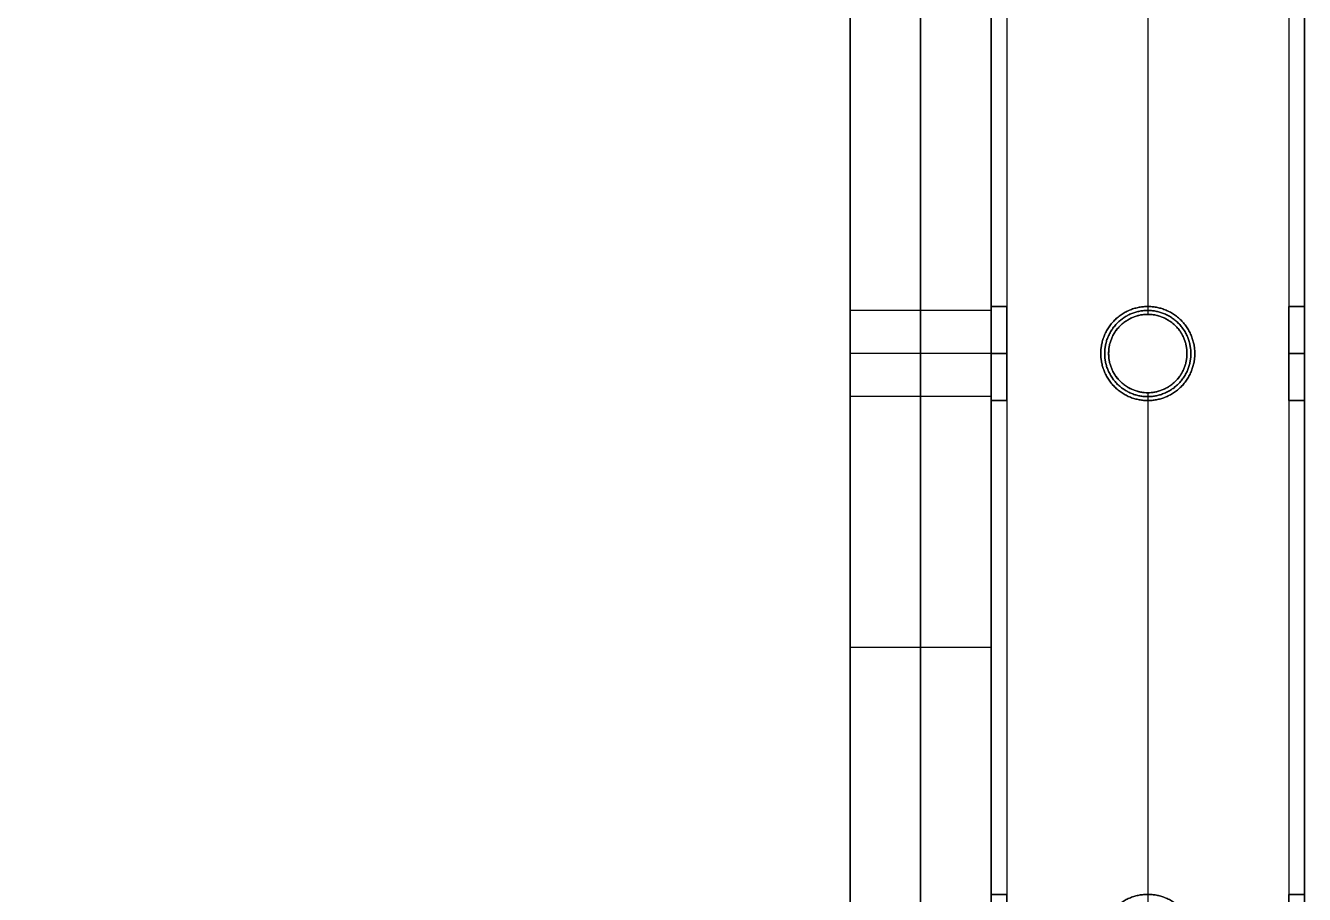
# Model space of a CAD drawing. Header units: millimetres. Extents: x -6529 to 809, y -8611 to 207.
# Drawn here: x 645.8 to 809, y -8134.5 to -8023.7 of the extents above; entities that cross this region are included whole.
import ezdxf

# ---------------------------------------------------------------- set-up
doc = ezdxf.new("R2010")
doc.units = ezdxf.units.MM
doc.header["$MEASUREMENT"] = 0
doc.layers.add('platen', color=7, linetype='Continuous', true_color=0x007f00)
doc.layers.add('staal', color=5, linetype='Continuous', true_color=0x0000ff)

# ---------------------------------------------------------------- blocks, each defined once
blk = doc.blocks.new('plaat base')
at = {"layer": 'platen'}
for p, q in [((58, -600), (1258, -600)), ((58, -600, 18), (1258, -600, 18)), ((770.5, -1232.5), (770.5, -1232.5, 18)), ((765, -1238), (765, -1238, 18)), ((776, -1238), (776, -1238, 18)), ((770.5, -1243.5), (770.5, -1243.5, 18))]:
    blk.add_line(p, q, dxfattribs=at)
for points in [[(958, 0), (808, 0), (658, 0)], [(958, 0, 18), (808, 0, 18), (658, 0, 18)], [(958, 0, 9), (808, 0, 9), (658, 0, 9)], [(808, 0), (808, 0, 9), (808, 0, 18)], [(1258, -900), (1258, -750), (1258, -600)], [(1258, -900, 18), (1258, -750, 18), (1258, -600, 18)], [(1258, -900, 9), (1258, -750, 9), (1258, -600, 9)], [(1258, -750), (1258, -750, 9), (1258, -750, 18)], [(658, -1258), (808, -1258), (958, -1258)], [(658, -1258, 18), (808, -1258, 18), (958, -1258, 18)], [(658, -1258, 9), (808, -1258, 9), (958, -1258, 9)], [(808, -1258), (808, -1258, 9), (808, -1258, 18)]]:
    blk.add_open_spline(points, degree=2, dxfattribs=at)
for points in [[(770.5, -1243.5), (765, -1243.5), (765, -1238), (765, -1232.5), (770.5, -1232.5), (776, -1232.5), (776, -1238), (776, -1243.5), (770.5, -1243.5)], [(770.5, -1243.5, 18), (765, -1243.5, 18), (765, -1238, 18), (765, -1232.5, 18), (770.5, -1232.5, 18), (776, -1232.5, 18), (776, -1238, 18), (776, -1243.5, 18), (770.5, -1243.5, 18)]]:
    blk.add_rational_spline(points, [1, 0.707106781187, 1, 0.707106781187, 1, 0.707106781187, 1, 0.707106781187, 1], degree=2, knots=[-31.415927, -31.415927, -31.415927, -23.561945, -23.561945, -15.707963, -15.707963, -7.853982, -7.853982, 0, 0, 0], dxfattribs=at)
blk = doc.blocks.new('plaat laag')
at = {"layer": 'platen'}
for p, q in [((-1.79, -540, -38), (16.21, -540.06, -38)), ((-1.8, -545.5, -43.5), (16.2, -545.56, -43.5)), ((-1.8, -545.5, -32.5), (16.2, -545.56, -32.5)), ((-1.82, -551, -38), (16.18, -551.06, -38))]:
    blk.add_line(p, q, dxfattribs=at)
for points in [[(-0.19, -58, 300), (-2.18, -658, 300), (-4.16, -1257.99, 300)], [(17.81, -58.06, 300), (15.82, -658.06, 300), (13.84, -1258.05, 300)], [(-1.18, -358, 600), (-1.68, -508, 600), (-2.18, -658, 600)], [(-2.18, -658, -58), (-1.68, -508, -58), (-1.18, -358, -58)], [(7.82, -358.03, 600), (7.32, -508.03, 600), (6.82, -658.03, 600)], [(6.82, -658.03, -58), (7.32, -508.03, -58), (7.82, -358.03, -58)], [(16.82, -358.06, 600), (16.32, -508.06, 600), (15.82, -658.06, 600)], [(15.82, -658.06, -58), (16.32, -508.06, -58), (16.82, -358.06, -58)], [(-1.68, -508, 600), (7.32, -508.03, 600), (16.32, -508.06, 600)], [(-1.68, -508, -58), (7.32, -508.03, -58), (16.32, -508.06, -58)]]:
    blk.add_open_spline(points, degree=2, dxfattribs=at)
for points in [[(-1.8, -545.5, -43.5), (-1.82, -551, -43.5), (-1.82, -551, -38), (-1.82, -551, -32.5), (-1.8, -545.5, -32.5), (-1.79, -540, -32.5), (-1.79, -540, -38), (-1.79, -540, -43.5), (-1.8, -545.5, -43.5)], [(16.2, -545.56, -43.5), (16.18, -551.06, -43.5), (16.18, -551.06, -38), (16.18, -551.06, -32.5), (16.2, -545.56, -32.5), (16.21, -540.06, -32.5), (16.21, -540.06, -38), (16.21, -540.06, -43.5), (16.2, -545.56, -43.5)]]:
    blk.add_rational_spline(points, [1, 0.707106781187, 1, 0.707106781187, 1, 0.707106781187, 1, 0.707106781187, 1], degree=2, knots=[-31.415927, -31.415927, -31.415927, -23.561945, -23.561945, -15.707963, -15.707963, -7.853982, -7.853982, 0, 0, 0], dxfattribs=at)
blk = doc.blocks.new('top plaat')
at = {"layer": 'platen'}
for p, q in [((1296, -725), (1296, -725, 18)), ((1290.5, -730.5), (1290.5, -730.5, 18)), ((1301.5, -730.5), (1301.5, -730.5, 18)), ((1296, -736), (1296, -736, 18))]:
    blk.add_line(p, q, dxfattribs=at)
for points in [[(1316, -1236), (1316, -927), (1316, -618), (1316, -309), (1316, 0)], [(1316, -1236, 18), (1316, -927, 18), (1316, -618, 18), (1316, -309, 18), (1316, 0, 18)], [(1316, -1236, 9), (1316, -927, 9), (1316, -618, 9), (1316, -309, 9), (1316, 0, 9)]]:
    blk.add_open_spline(points, degree=2, knots=[7292.2246, 7292.2246, 7292.2246, 7911.517745, 7911.517745, 8530.810891, 8530.810891, 8530.810891], dxfattribs=at)
for points, knots in [([(1290.5, -730.5), (1290.5, -725), (1296, -725), (1301.5, -725), (1301.5, -730.5), (1301.5, -736), (1296, -736), (1290.5, -736), (1290.5, -730.5)], [-31.415927, -31.415927, -31.415927, -23.561945, -23.561945, -15.707963, -15.707963, -7.853982, -7.853982, 0, 0, 0]), ([(1290.5, -730.5, 18), (1290.5, -725, 18), (1296, -725, 18), (1301.5, -725, 18), (1301.5, -730.5, 18), (1301.5, -736, 18), (1296, -736, 18), (1290.5, -736, 18), (1290.5, -730.5, 18)], [-31.415927, -31.415927, -31.415927, -23.561945, -23.561945, -15.707963, -15.707963, -7.853982, -7.853982, 0, 0, 0]), ([(1290.5, -730.5, 9), (1290.5, -736, 9), (1296, -736, 9), (1301.5, -736, 9), (1301.5, -730.5, 9), (1301.5, -725, 9), (1296, -725, 9), (1290.5, -725, 9), (1290.5, -730.5, 9)], [0, 0, 0, 7.853982, 7.853982, 15.707963, 15.707963, 23.561945, 23.561945, 31.415927, 31.415927, 31.415927])]:
    blk.add_rational_spline(points, [1, 0.707106781187, 1, 0.707106781187, 1, 0.707106781187, 1, 0.707106781187, 1], degree=2, knots=knots, dxfattribs=at)

msp = doc.modelspace()

# ---------------------------------------------------------------- linework, layer by layer
at = {"layer": 'staal'}
for p, q in [((771.03, -8059.5, 1972), (769.03, -8059.5, 1972)), ((769.03, -8059.5, 20), (771.03, -8059.5, 20)), ((771.03, -8059.5, 696), (769.03, -8059.5, 696)), ((789.03, -8059.5, 1990), (789.03, -8059.5, 1992)), ((789.03, -8059.5, 1952), (789.03, -8059.5, 1954)), ((789.03, -8059.5, 714), (789.03, -8059.5, 716)), ((789.03, -8059.5, 676), (789.03, -8059.5, 678)), ((809.03, -8059.5, 1972), (807.03, -8059.5, 1972)), ((807.03, -8059.5, 20), (809.03, -8059.5, 20)), ((809.03, -8059.5, 696), (807.03, -8059.5, 696)), ((789.03, -8060.5, 38), (789.03, -8060.5, 40)), ((789.03, -8060.5), (789.03, -8060.5, 2)), ((771.03, -8065.5, 1966), (769.03, -8065.5, 1966)), ((771.03, -8065.5, 1978), (769.03, -8065.5, 1978)), ((769.03, -8065.5, 14), (771.03, -8065.5, 14)), ((769.03, -8065.5, 26), (771.03, -8065.5, 26)), ((771.03, -8065.5, 690), (769.03, -8065.5, 690)), ((771.03, -8065.5, 702), (769.03, -8065.5, 702)), ((783.03, -8065.5, 1990), (783.03, -8065.5, 1992)), ((783.03, -8065.5, 1952), (783.03, -8065.5, 1954)), ((783.03, -8065.5, 714), (783.03, -8065.5, 716)), ((783.03, -8065.5, 676), (783.03, -8065.5, 678)), ((784.03, -8065.5), (784.03, -8065.5, 2)), ((784.03, -8065.5, 38), (784.03, -8065.5, 40)), ((794.03, -8065.5, 38), (794.03, -8065.5, 40)), ((794.03, -8065.5), (794.03, -8065.5, 2)), ((795.03, -8065.5, 1990), (795.03, -8065.5, 1992)), ((795.03, -8065.5, 1952), (795.03, -8065.5, 1954)), ((795.03, -8065.5, 714), (795.03, -8065.5, 716)), ((795.03, -8065.5, 676), (795.03, -8065.5, 678)), ((809.03, -8065.5, 1966), (807.03, -8065.5, 1966)), ((809.03, -8065.5, 1978), (807.03, -8065.5, 1978)), ((807.03, -8065.5, 14), (809.03, -8065.5, 14)), ((807.03, -8065.5, 26), (809.03, -8065.5, 26)), ((809.03, -8065.5, 690), (807.03, -8065.5, 690)), ((809.03, -8065.5, 702), (807.03, -8065.5, 702)), ((789.03, -8070.5, 38), (789.03, -8070.5, 40)), ((789.03, -8070.5), (789.03, -8070.5, 2)), ((771.03, -8071.5, 1972), (769.03, -8071.5, 1972)), ((769.03, -8071.5, 20), (771.03, -8071.5, 20)), ((771.03, -8071.5, 696), (769.03, -8071.5, 696)), ((789.03, -8071.5, 1990), (789.03, -8071.5, 1992)), ((789.03, -8071.5, 1952), (789.03, -8071.5, 1954)), ((789.03, -8071.5, 714), (789.03, -8071.5, 716)), ((789.03, -8071.5, 676), (789.03, -8071.5, 678)), ((809.03, -8071.5, 1972), (807.03, -8071.5, 1972)), ((807.03, -8071.5, 20), (809.03, -8071.5, 20)), ((809.03, -8071.5, 696), (807.03, -8071.5, 696)), ((771.03, -8134.5, 1972), (769.03, -8134.5, 1972)), ((769.03, -8134.5, 20), (771.03, -8134.5, 20)), ((789.03, -8134.5, 1990), (789.03, -8134.5, 1992)), ((789.03, -8134.5, 1952), (789.03, -8134.5, 1954)), ((809.03, -8134.5, 1972), (807.03, -8134.5, 1972)), ((807.03, -8134.5, 20), (809.03, -8134.5, 20))]:
    msp.add_line(p, q, dxfattribs=at)
for points in [[(-506.97, -7295), (809.03, -7295), (809.03, -8611), (-506.97, -8611)], [(-466.97, -7335), (769.03, -7335), (769.03, -8571), (-466.97, -8571)]]:
    msp.add_lwpolyline(points, close=True, dxfattribs=at)
for centre in [(789.03, -8065.5), (789.03, -8065.5, 39), (789.03, -8065.5, 1)]:
    msp.add_circle(centre, 5, dxfattribs=at)
for points in [[(809.03, -7295, 1952), (809.03, -7953, 1952), (809.03, -8611, 1952)], [(809.03, -7295, 1992), (809.03, -7953, 1992), (809.03, -8611, 1992)], [(809.03, -7295), (809.03, -7953), (809.03, -8611)], [(809.03, -7295, 40), (809.03, -7953, 40), (809.03, -8611, 40)], [(809.03, -7295, 676), (809.03, -7953, 676), (809.03, -8611, 676)], [(809.03, -7295, 716), (809.03, -7953, 716), (809.03, -8611, 716)], [(807.03, -7297, 1990), (807.03, -7953, 1990), (807.03, -8609, 1990)], [(807.03, -7297, 1954), (807.03, -7953, 1954), (807.03, -8609, 1954)], [(807.03, -7297, 38), (807.03, -7953, 38), (807.03, -8609, 38)], [(807.03, -7297, 2), (807.03, -7953, 2), (807.03, -8609, 2)], [(807.03, -7297, 714), (807.03, -7953, 714), (807.03, -8609, 714)], [(807.03, -7297, 678), (807.03, -7953, 678), (807.03, -8609, 678)], [(771.03, -7333, 1990), (771.03, -7953, 1990), (771.03, -8573, 1990)], [(771.03, -7333, 1954), (771.03, -7953, 1954), (771.03, -8573, 1954)], [(771.03, -7333, 38), (771.03, -7953, 38), (771.03, -8573, 38)], [(771.03, -7333, 2), (771.03, -7953, 2), (771.03, -8573, 2)], [(771.03, -7333, 714), (771.03, -7953, 714), (771.03, -8573, 714)], [(771.03, -7333, 678), (771.03, -7953, 678), (771.03, -8573, 678)], [(769.03, -7335, 1952), (769.03, -7953, 1952), (769.03, -8571, 1952)], [(769.03, -7335, 1992), (769.03, -7953, 1992), (769.03, -8571, 1992)], [(769.03, -7335), (769.03, -7953), (769.03, -8571)], [(769.03, -7335, 40), (769.03, -7953, 40), (769.03, -8571, 40)], [(769.03, -7335, 676), (769.03, -7953, 676), (769.03, -8571, 676)], [(769.03, -7335, 716), (769.03, -7953, 716), (769.03, -8571, 716)], [(789.03, -7995.5, 40), (789.03, -8028, 40), (789.03, -8060.5, 40)], [(789.03, -7995.5, 38), (789.03, -8028, 38), (789.03, -8060.5, 38)], [(789.03, -7995.5, 2), (789.03, -8028, 2), (789.03, -8060.5, 2)], [(789.03, -7995.5), (789.03, -8028), (789.03, -8060.5)], [(769.03, -7996.5, 1972), (769.03, -8028, 1972), (769.03, -8059.5, 1972)], [(769.03, -7996.5, 20), (769.03, -8028, 20), (769.03, -8059.5, 20)], [(769.03, -7996.5, 696), (769.03, -8028, 696), (769.03, -8059.5, 696)], [(771.03, -7996.5, 1972), (771.03, -8028, 1972), (771.03, -8059.5, 1972)], [(771.03, -7996.5, 20), (771.03, -8028, 20), (771.03, -8059.5, 20)], [(771.03, -7996.5, 696), (771.03, -8028, 696), (771.03, -8059.5, 696)], [(789.03, -7996.5, 1992), (789.03, -8028, 1992), (789.03, -8059.5, 1992)], [(789.03, -7996.5, 1990), (789.03, -8028, 1990), (789.03, -8059.5, 1990)], [(789.03, -7996.5, 1954), (789.03, -8028, 1954), (789.03, -8059.5, 1954)], [(789.03, -7996.5, 1952), (789.03, -8028, 1952), (789.03, -8059.5, 1952)], [(789.03, -7996.5, 716), (789.03, -8028, 716), (789.03, -8059.5, 716)], [(789.03, -7996.5, 714), (789.03, -8028, 714), (789.03, -8059.5, 714)], [(789.03, -7996.5, 678), (789.03, -8028, 678), (789.03, -8059.5, 678)], [(789.03, -7996.5, 676), (789.03, -8028, 676), (789.03, -8059.5, 676)], [(807.03, -7996.5, 1972), (807.03, -8028, 1972), (807.03, -8059.5, 1972)], [(807.03, -7996.5, 20), (807.03, -8028, 20), (807.03, -8059.5, 20)], [(807.03, -7996.5, 696), (807.03, -8028, 696), (807.03, -8059.5, 696)], [(809.03, -7996.5, 1972), (809.03, -8028, 1972), (809.03, -8059.5, 1972)], [(809.03, -7996.5, 20), (809.03, -8028, 20), (809.03, -8059.5, 20)], [(809.03, -7996.5, 696), (809.03, -8028, 696), (809.03, -8059.5, 696)], [(789.03, -8070.5, 40), (789.03, -8103, 40), (789.03, -8135.5, 40)], [(789.03, -8070.5, 38), (789.03, -8103, 38), (789.03, -8135.5, 38)], [(789.03, -8070.5, 2), (789.03, -8103, 2), (789.03, -8135.5, 2)], [(789.03, -8070.5), (789.03, -8103), (789.03, -8135.5)], [(769.03, -8071.5, 1972), (769.03, -8103, 1972), (769.03, -8134.5, 1972)], [(769.03, -8071.5, 20), (769.03, -8103, 20), (769.03, -8134.5, 20)], [(769.03, -8071.5, 696), (769.03, -8103, 696), (769.03, -8134.5, 696)], [(771.03, -8071.5, 1972), (771.03, -8103, 1972), (771.03, -8134.5, 1972)], [(771.03, -8071.5, 20), (771.03, -8103, 20), (771.03, -8134.5, 20)], [(771.03, -8071.5, 696), (771.03, -8103, 696), (771.03, -8134.5, 696)], [(789.03, -8071.5, 1992), (789.03, -8103, 1992), (789.03, -8134.5, 1992)], [(789.03, -8071.5, 1990), (789.03, -8103, 1990), (789.03, -8134.5, 1990)], [(789.03, -8071.5, 1954), (789.03, -8103, 1954), (789.03, -8134.5, 1954)], [(789.03, -8071.5, 1952), (789.03, -8103, 1952), (789.03, -8134.5, 1952)], [(789.03, -8071.5, 716), (789.03, -8103, 716), (789.03, -8134.5, 716)], [(789.03, -8071.5, 714), (789.03, -8103, 714), (789.03, -8134.5, 714)], [(789.03, -8071.5, 678), (789.03, -8103, 678), (789.03, -8134.5, 678)], [(789.03, -8071.5, 676), (789.03, -8103, 676), (789.03, -8134.5, 676)], [(807.03, -8071.5, 1972), (807.03, -8103, 1972), (807.03, -8134.5, 1972)], [(807.03, -8071.5, 20), (807.03, -8103, 20), (807.03, -8134.5, 20)], [(807.03, -8071.5, 696), (807.03, -8103, 696), (807.03, -8134.5, 696)], [(809.03, -8071.5, 1972), (809.03, -8103, 1972), (809.03, -8134.5, 1972)], [(809.03, -8071.5, 20), (809.03, -8103, 20), (809.03, -8134.5, 20)], [(809.03, -8071.5, 696), (809.03, -8103, 696), (809.03, -8134.5, 696)]]:
    msp.add_open_spline(points, degree=2, dxfattribs=at)
for points, knots in [([(769.03, -8065.5, 1966), (769.03, -8071.5, 1966), (769.03, -8071.5, 1972), (769.03, -8071.5, 1978), (769.03, -8065.5, 1978), (769.03, -8059.5, 1978), (769.03, -8059.5, 1972), (769.03, -8059.5, 1966), (769.03, -8065.5, 1966)], [-31.415927, -31.415927, -31.415927, -23.561945, -23.561945, -15.707963, -15.707963, -7.853982, -7.853982, 0, 0, 0]), ([(769.03, -8065.5, 14), (769.03, -8071.5, 14), (769.03, -8071.5, 20), (769.03, -8071.5, 26), (769.03, -8065.5, 26), (769.03, -8059.5, 26), (769.03, -8059.5, 20), (769.03, -8059.5, 14), (769.03, -8065.5, 14)], [-31.415927, -31.415927, -31.415927, -23.561945, -23.561945, -15.707963, -15.707963, -7.853982, -7.853982, 0, 0, 0]), ([(769.03, -8065.5, 690), (769.03, -8071.5, 690), (769.03, -8071.5, 696), (769.03, -8071.5, 702), (769.03, -8065.5, 702), (769.03, -8059.5, 702), (769.03, -8059.5, 696), (769.03, -8059.5, 690), (769.03, -8065.5, 690)], [-31.415927, -31.415927, -31.415927, -23.561945, -23.561945, -15.707963, -15.707963, -7.853982, -7.853982, 0, 0, 0]), ([(771.03, -8065.5, 1966), (771.03, -8059.5, 1966), (771.03, -8059.5, 1972), (771.03, -8059.5, 1978), (771.03, -8065.5, 1978), (771.03, -8071.5, 1978), (771.03, -8071.5, 1972), (771.03, -8071.5, 1966), (771.03, -8065.5, 1966)], [0, 0, 0, 7.853982, 7.853982, 15.707963, 15.707963, 23.561945, 23.561945, 31.415927, 31.415927, 31.415927]), ([(771.03, -8065.5, 14), (771.03, -8059.5, 14), (771.03, -8059.5, 20), (771.03, -8059.5, 26), (771.03, -8065.5, 26), (771.03, -8071.5, 26), (771.03, -8071.5, 20), (771.03, -8071.5, 14), (771.03, -8065.5, 14)], [0, 0, 0, 7.853982, 7.853982, 15.707963, 15.707963, 23.561945, 23.561945, 31.415927, 31.415927, 31.415927]), ([(771.03, -8065.5, 690), (771.03, -8059.5, 690), (771.03, -8059.5, 696), (771.03, -8059.5, 702), (771.03, -8065.5, 702), (771.03, -8071.5, 702), (771.03, -8071.5, 696), (771.03, -8071.5, 690), (771.03, -8065.5, 690)], [0, 0, 0, 7.853982, 7.853982, 15.707963, 15.707963, 23.561945, 23.561945, 31.415927, 31.415927, 31.415927]), ([(783.03, -8065.5, 1992), (783.03, -8071.5, 1992), (789.03, -8071.5, 1992), (795.03, -8071.5, 1992), (795.03, -8065.5, 1992), (795.03, -8059.5, 1992), (789.03, -8059.5, 1992), (783.03, -8059.5, 1992), (783.03, -8065.5, 1992)], [-31.415927, -31.415927, -31.415927, -23.561945, -23.561945, -15.707963, -15.707963, -7.853982, -7.853982, 0, 0, 0]), ([(783.03, -8065.5, 1990), (783.03, -8059.5, 1990), (789.03, -8059.5, 1990), (795.03, -8059.5, 1990), (795.03, -8065.5, 1990), (795.03, -8071.5, 1990), (789.03, -8071.5, 1990), (783.03, -8071.5, 1990), (783.03, -8065.5, 1990)], [0, 0, 0, 7.853982, 7.853982, 15.707963, 15.707963, 23.561945, 23.561945, 31.415927, 31.415927, 31.415927]), ([(783.03, -8065.5, 1954), (783.03, -8071.5, 1954), (789.03, -8071.5, 1954), (795.03, -8071.5, 1954), (795.03, -8065.5, 1954), (795.03, -8059.5, 1954), (789.03, -8059.5, 1954), (783.03, -8059.5, 1954), (783.03, -8065.5, 1954)], [-31.415927, -31.415927, -31.415927, -23.561945, -23.561945, -15.707963, -15.707963, -7.853982, -7.853982, 0, 0, 0]), ([(783.03, -8065.5, 1952), (783.03, -8059.5, 1952), (789.03, -8059.5, 1952), (795.03, -8059.5, 1952), (795.03, -8065.5, 1952), (795.03, -8071.5, 1952), (789.03, -8071.5, 1952), (783.03, -8071.5, 1952), (783.03, -8065.5, 1952)], [0, 0, 0, 7.853982, 7.853982, 15.707963, 15.707963, 23.561945, 23.561945, 31.415927, 31.415927, 31.415927]), ([(783.03, -8065.5, 716), (783.03, -8071.5, 716), (789.03, -8071.5, 716), (795.03, -8071.5, 716), (795.03, -8065.5, 716), (795.03, -8059.5, 716), (789.03, -8059.5, 716), (783.03, -8059.5, 716), (783.03, -8065.5, 716)], [-31.415927, -31.415927, -31.415927, -23.561945, -23.561945, -15.707963, -15.707963, -7.853982, -7.853982, 0, 0, 0]), ([(783.03, -8065.5, 714), (783.03, -8059.5, 714), (789.03, -8059.5, 714), (795.03, -8059.5, 714), (795.03, -8065.5, 714), (795.03, -8071.5, 714), (789.03, -8071.5, 714), (783.03, -8071.5, 714), (783.03, -8065.5, 714)], [0, 0, 0, 7.853982, 7.853982, 15.707963, 15.707963, 23.561945, 23.561945, 31.415927, 31.415927, 31.415927]), ([(783.03, -8065.5, 678), (783.03, -8071.5, 678), (789.03, -8071.5, 678), (795.03, -8071.5, 678), (795.03, -8065.5, 678), (795.03, -8059.5, 678), (789.03, -8059.5, 678), (783.03, -8059.5, 678), (783.03, -8065.5, 678)], [-31.415927, -31.415927, -31.415927, -23.561945, -23.561945, -15.707963, -15.707963, -7.853982, -7.853982, 0, 0, 0]), ([(783.03, -8065.5, 676), (783.03, -8059.5, 676), (789.03, -8059.5, 676), (795.03, -8059.5, 676), (795.03, -8065.5, 676), (795.03, -8071.5, 676), (789.03, -8071.5, 676), (783.03, -8071.5, 676), (783.03, -8065.5, 676)], [0, 0, 0, 7.853982, 7.853982, 15.707963, 15.707963, 23.561945, 23.561945, 31.415927, 31.415927, 31.415927]), ([(807.03, -8065.5, 1966), (807.03, -8071.5, 1966), (807.03, -8071.5, 1972), (807.03, -8071.5, 1978), (807.03, -8065.5, 1978), (807.03, -8059.5, 1978), (807.03, -8059.5, 1972), (807.03, -8059.5, 1966), (807.03, -8065.5, 1966)], [-31.415927, -31.415927, -31.415927, -23.561945, -23.561945, -15.707963, -15.707963, -7.853982, -7.853982, 0, 0, 0]), ([(807.03, -8065.5, 14), (807.03, -8071.5, 14), (807.03, -8071.5, 20), (807.03, -8071.5, 26), (807.03, -8065.5, 26), (807.03, -8059.5, 26), (807.03, -8059.5, 20), (807.03, -8059.5, 14), (807.03, -8065.5, 14)], [-31.415927, -31.415927, -31.415927, -23.561945, -23.561945, -15.707963, -15.707963, -7.853982, -7.853982, 0, 0, 0]), ([(807.03, -8065.5, 690), (807.03, -8071.5, 690), (807.03, -8071.5, 696), (807.03, -8071.5, 702), (807.03, -8065.5, 702), (807.03, -8059.5, 702), (807.03, -8059.5, 696), (807.03, -8059.5, 690), (807.03, -8065.5, 690)], [-31.415927, -31.415927, -31.415927, -23.561945, -23.561945, -15.707963, -15.707963, -7.853982, -7.853982, 0, 0, 0]), ([(809.03, -8065.5, 1966), (809.03, -8059.5, 1966), (809.03, -8059.5, 1972), (809.03, -8059.5, 1978), (809.03, -8065.5, 1978), (809.03, -8071.5, 1978), (809.03, -8071.5, 1972), (809.03, -8071.5, 1966), (809.03, -8065.5, 1966)], [0, 0, 0, 7.853982, 7.853982, 15.707963, 15.707963, 23.561945, 23.561945, 31.415927, 31.415927, 31.415927]), ([(809.03, -8065.5, 14), (809.03, -8059.5, 14), (809.03, -8059.5, 20), (809.03, -8059.5, 26), (809.03, -8065.5, 26), (809.03, -8071.5, 26), (809.03, -8071.5, 20), (809.03, -8071.5, 14), (809.03, -8065.5, 14)], [0, 0, 0, 7.853982, 7.853982, 15.707963, 15.707963, 23.561945, 23.561945, 31.415927, 31.415927, 31.415927]), ([(809.03, -8065.5, 690), (809.03, -8059.5, 690), (809.03, -8059.5, 696), (809.03, -8059.5, 702), (809.03, -8065.5, 702), (809.03, -8071.5, 702), (809.03, -8071.5, 696), (809.03, -8071.5, 690), (809.03, -8065.5, 690)], [0, 0, 0, 7.853982, 7.853982, 15.707963, 15.707963, 23.561945, 23.561945, 31.415927, 31.415927, 31.415927]), ([(784.03, -8065.5, 40), (784.03, -8070.5, 40), (789.03, -8070.5, 40), (794.03, -8070.5, 40), (794.03, -8065.5, 40), (794.03, -8060.5, 40), (789.03, -8060.5, 40), (784.03, -8060.5, 40), (784.03, -8065.5, 40)], [-31.415927, -31.415927, -31.415927, -23.561945, -23.561945, -15.707963, -15.707963, -7.853982, -7.853982, 0, 0, 0]), ([(784.03, -8065.5, 38), (784.03, -8060.5, 38), (789.03, -8060.5, 38), (794.03, -8060.5, 38), (794.03, -8065.5, 38), (794.03, -8070.5, 38), (789.03, -8070.5, 38), (784.03, -8070.5, 38), (784.03, -8065.5, 38)], [0, 0, 0, 7.853982, 7.853982, 15.707963, 15.707963, 23.561945, 23.561945, 31.415927, 31.415927, 31.415927]), ([(784.03, -8065.5, 2), (784.03, -8070.5, 2), (789.03, -8070.5, 2), (794.03, -8070.5, 2), (794.03, -8065.5, 2), (794.03, -8060.5, 2), (789.03, -8060.5, 2), (784.03, -8060.5, 2), (784.03, -8065.5, 2)], [-31.415927, -31.415927, -31.415927, -23.561945, -23.561945, -15.707963, -15.707963, -7.853982, -7.853982, 0, 0, 0]), ([(769.03, -8140.5, 1966), (769.03, -8146.5, 1966), (769.03, -8146.5, 1972), (769.03, -8146.5, 1978), (769.03, -8140.5, 1978), (769.03, -8134.5, 1978), (769.03, -8134.5, 1972), (769.03, -8134.5, 1966), (769.03, -8140.5, 1966)], [-31.415927, -31.415927, -31.415927, -23.561945, -23.561945, -15.707963, -15.707963, -7.853982, -7.853982, 0, 0, 0]), ([(769.03, -8140.5, 14), (769.03, -8146.5, 14), (769.03, -8146.5, 20), (769.03, -8146.5, 26), (769.03, -8140.5, 26), (769.03, -8134.5, 26), (769.03, -8134.5, 20), (769.03, -8134.5, 14), (769.03, -8140.5, 14)], [-31.415927, -31.415927, -31.415927, -23.561945, -23.561945, -15.707963, -15.707963, -7.853982, -7.853982, 0, 0, 0]), ([(771.03, -8140.5, 1966), (771.03, -8134.5, 1966), (771.03, -8134.5, 1972), (771.03, -8134.5, 1978), (771.03, -8140.5, 1978), (771.03, -8146.5, 1978), (771.03, -8146.5, 1972), (771.03, -8146.5, 1966), (771.03, -8140.5, 1966)], [0, 0, 0, 7.853982, 7.853982, 15.707963, 15.707963, 23.561945, 23.561945, 31.415927, 31.415927, 31.415927]), ([(771.03, -8140.5, 14), (771.03, -8134.5, 14), (771.03, -8134.5, 20), (771.03, -8134.5, 26), (771.03, -8140.5, 26), (771.03, -8146.5, 26), (771.03, -8146.5, 20), (771.03, -8146.5, 14), (771.03, -8140.5, 14)], [0, 0, 0, 7.853982, 7.853982, 15.707963, 15.707963, 23.561945, 23.561945, 31.415927, 31.415927, 31.415927]), ([(783.03, -8140.5, 1992), (783.03, -8146.5, 1992), (789.03, -8146.5, 1992), (795.03, -8146.5, 1992), (795.03, -8140.5, 1992), (795.03, -8134.5, 1992), (789.03, -8134.5, 1992), (783.03, -8134.5, 1992), (783.03, -8140.5, 1992)], [-31.415927, -31.415927, -31.415927, -23.561945, -23.561945, -15.707963, -15.707963, -7.853982, -7.853982, 0, 0, 0]), ([(783.03, -8140.5, 1990), (783.03, -8134.5, 1990), (789.03, -8134.5, 1990), (795.03, -8134.5, 1990), (795.03, -8140.5, 1990), (795.03, -8146.5, 1990), (789.03, -8146.5, 1990), (783.03, -8146.5, 1990), (783.03, -8140.5, 1990)], [0, 0, 0, 7.853982, 7.853982, 15.707963, 15.707963, 23.561945, 23.561945, 31.415927, 31.415927, 31.415927]), ([(783.03, -8140.5, 1954), (783.03, -8146.5, 1954), (789.03, -8146.5, 1954), (795.03, -8146.5, 1954), (795.03, -8140.5, 1954), (795.03, -8134.5, 1954), (789.03, -8134.5, 1954), (783.03, -8134.5, 1954), (783.03, -8140.5, 1954)], [-31.415927, -31.415927, -31.415927, -23.561945, -23.561945, -15.707963, -15.707963, -7.853982, -7.853982, 0, 0, 0]), ([(783.03, -8140.5, 1952), (783.03, -8134.5, 1952), (789.03, -8134.5, 1952), (795.03, -8134.5, 1952), (795.03, -8140.5, 1952), (795.03, -8146.5, 1952), (789.03, -8146.5, 1952), (783.03, -8146.5, 1952), (783.03, -8140.5, 1952)], [0, 0, 0, 7.853982, 7.853982, 15.707963, 15.707963, 23.561945, 23.561945, 31.415927, 31.415927, 31.415927]), ([(807.03, -8140.5, 1966), (807.03, -8146.5, 1966), (807.03, -8146.5, 1972), (807.03, -8146.5, 1978), (807.03, -8140.5, 1978), (807.03, -8134.5, 1978), (807.03, -8134.5, 1972), (807.03, -8134.5, 1966), (807.03, -8140.5, 1966)], [-31.415927, -31.415927, -31.415927, -23.561945, -23.561945, -15.707963, -15.707963, -7.853982, -7.853982, 0, 0, 0]), ([(807.03, -8140.5, 14), (807.03, -8146.5, 14), (807.03, -8146.5, 20), (807.03, -8146.5, 26), (807.03, -8140.5, 26), (807.03, -8134.5, 26), (807.03, -8134.5, 20), (807.03, -8134.5, 14), (807.03, -8140.5, 14)], [-31.415927, -31.415927, -31.415927, -23.561945, -23.561945, -15.707963, -15.707963, -7.853982, -7.853982, 0, 0, 0]), ([(809.03, -8140.5, 1966), (809.03, -8134.5, 1966), (809.03, -8134.5, 1972), (809.03, -8134.5, 1978), (809.03, -8140.5, 1978), (809.03, -8146.5, 1978), (809.03, -8146.5, 1972), (809.03, -8146.5, 1966), (809.03, -8140.5, 1966)], [0, 0, 0, 7.853982, 7.853982, 15.707963, 15.707963, 23.561945, 23.561945, 31.415927, 31.415927, 31.415927]), ([(809.03, -8140.5, 14), (809.03, -8134.5, 14), (809.03, -8134.5, 20), (809.03, -8134.5, 26), (809.03, -8140.5, 26), (809.03, -8146.5, 26), (809.03, -8146.5, 20), (809.03, -8146.5, 14), (809.03, -8140.5, 14)], [0, 0, 0, 7.853982, 7.853982, 15.707963, 15.707963, 23.561945, 23.561945, 31.415927, 31.415927, 31.415927])]:
    msp.add_rational_spline(points, [1, 0.707106781187, 1, 0.707106781187, 1, 0.707106781187, 1, 0.707106781187, 1], degree=2, knots=knots, dxfattribs=at)

# ---------------------------------------------------------------- block references
at = {"layer": 'platen'}
for name, p in [('top plaat', (-506.97, -7335, 1992)), ('plaat base', (-506.97, -7353, 40))]:
    msp.add_blockref(name, p, dxfattribs=at)
at = {"layer": 'platen', "rotation": 180.1894193054993}
msp.add_blockref('plaat laag', (769.03, -8611, 58), dxfattribs=at)
at = {"layer": 'platen', "extrusion": (-1, 4.54671e-15, 0)}
msp.add_blockref('plaat base', (7295, 1934, -769.03), dxfattribs=at)

doc.saveas('drawing.dxf')
